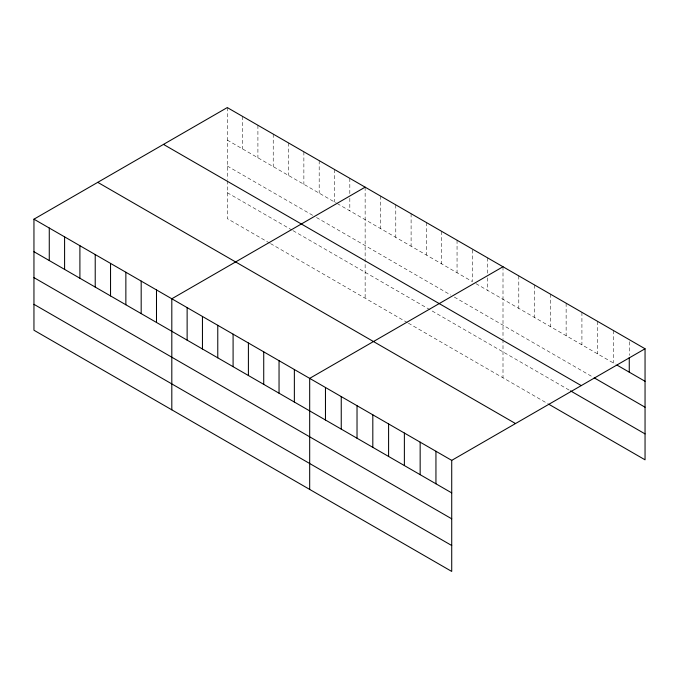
<?xml version="1.0" encoding="UTF-8"?>
<svg xmlns="http://www.w3.org/2000/svg" width="679" height="679" viewBox="0 0 679 679"><rect width="100%" height="100%" fill="white"/><g stroke="black" fill="none" stroke-linecap="round" stroke-linejoin="round"><path stroke-width="0.51" stroke-dasharray="3.4 2.55" d="M227.278 107.571L227.278 179.349M227.278 140.086L336.309 203.038M337.208 203.556L472.372 281.59L472.372 249.066M475.979 283.669L615.242 364.071M227.278 166.007L312.883 215.421M316.482 217.509L450.746 295.017M454.353 297.105L592.444 376.828M227.278 192.7L292.157 230.164M293.056 230.682L569.647 390.366M269.631 243.065L227.278 218.621L227.278 180.376M270.531 243.591L407.493 322.661M408.393 323.187L547.724 403.623M629.263 341.749L629.263 355.389M613.485 330.546L613.485 363.061M597.698 321.43L597.698 353.954M581.92 312.315L581.92 344.839M566.133 303.207L566.133 335.723M550.355 294.092L550.355 326.616M534.568 284.985L534.568 317.5M518.79 275.869L518.79 308.393M503.003 266.754L503.003 338.541M503.003 339.568L503.003 377.813M487.692 257.91L487.692 273.654M487.692 277.847L487.692 290.434M457.052 240.222L457.052 272.746M441.732 231.378L441.732 263.902M426.412 222.534L426.412 255.058M411.101 213.69L411.101 246.214M395.781 204.854L395.781 237.37M380.461 196.01L380.461 228.526M365.141 187.166L365.141 298.217M349.821 178.322L349.821 194.058M349.821 198.251L349.821 210.838M334.509 169.478L334.509 201.994M319.189 160.634L319.189 193.15M303.869 151.79L303.869 184.306M288.55 142.946L288.55 175.462M273.23 134.102L273.23 166.618M257.91 125.259L257.91 157.774M242.598 116.415L242.598 148.93"/><path stroke-width="1.02" d="M33.95 219.181L451.722 460.379L451.722 571.429L33.95 330.232L33.95 219.181L227.278 107.571L645.05 348.768L645.05 459.819L548.598 404.132M365.141 187.166L171.812 298.777L171.812 409.827M503.003 266.754L309.683 378.373L309.683 489.423M451.722 460.379L645.05 348.768M616.99 365.09L645.05 381.284M594.193 377.838L645.05 407.205M163.478 144.398L581.249 385.596M570.521 390.875L645.05 433.898M97.751 182.345L515.522 423.552M33.95 251.705L451.722 492.903M33.95 277.618L451.722 518.815M33.95 304.319L451.722 545.517M629.263 357.485L629.263 372.177M435.943 451.272L435.943 483.788M420.157 442.156L420.157 474.68M404.378 433.049L404.378 465.565M388.592 423.934L388.592 456.458M372.813 414.818L372.813 447.342M357.027 405.711L357.027 438.235M341.248 396.595L341.248 429.12M325.462 387.488L325.462 420.004M294.363 369.529L294.363 402.053M279.044 360.685L279.044 393.209M263.724 351.841L263.724 384.365M248.404 342.997L248.404 375.521M233.092 334.153L233.092 366.677M217.772 325.309L217.772 357.833M202.452 316.465L202.452 348.989M187.132 307.621L187.132 340.145M156.493 289.933L156.493 322.457M141.181 281.089L141.181 313.613M125.861 272.245L125.861 304.769M110.541 263.401L110.541 295.925M95.221 254.557L95.221 287.081M79.901 245.713L79.901 278.237M64.59 236.869L64.59 269.393M49.27 228.025L49.27 260.549"/></g></svg>
